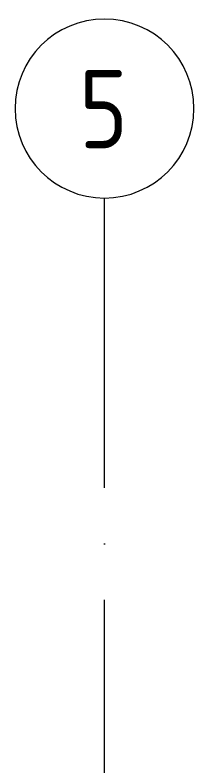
# Model space of a CAD drawing. Header units: millimetres. Extents: x -68946 to 690821, y -552984 to 293768.
# Drawn here: x 17350 to 18150, y 58664 to 62020 of the extents above; entities that cross this region are included whole.
import ezdxf

# ---------------------------------------------------------------- set-up
doc = ezdxf.new("R2010")
doc.units = ezdxf.units.MM
doc.linetypes.add('ADSK_Линия сетки', pattern=[2500, 2000, -250, 0, -250])
doc.layers.add('S-GRID-____-IDEN', color=250, linetype='Continuous', lineweight=9)
doc.layers.add('S-GRID-____-OTLN', color=250, linetype='Continuous', lineweight=9)
doc.styles.add('GOST Common', font='', dxfattribs={"width": 0.9, "height": 350})
doc.styles.get('GOST Common').set_extended_font_data('GOST Common')

# ---------------------------------------------------------------- blocks, each defined once
blk = doc.blocks.new('Ось сетки - Круг_Ø8 мм-39983606-Кладочный план на отм_ 0_000_ Секция 1_')
at = {"layer": 'S-GRID-____-IDEN'}
for start, end in [(360, 180), (180, 360)]:
    blk.add_arc((0, 0), 4, start, end, dxfattribs=at)

msp = doc.modelspace()

# ---------------------------------------------------------------- linework, layer by layer
at = {"layer": 'S-GRID-____-OTLN', "linetype": 'ADSK_Линия сетки'}
msp.add_line((17750, 39906.0281), (17750, 61202.0051), dxfattribs=at)

# ---------------------------------------------------------------- block references
at = {"layer": 'S-GRID-____-IDEN', "xscale": 99.99999999999993, "yscale": 99.99999999999993, "zscale": 99.99999999999993}
msp.add_blockref('Ось сетки - Круг_Ø8 мм-39983606-Кладочный план на отм_ 0_000_ Секция 1_', (17750, 61602.0051), dxfattribs=at)

# ---------------------------------------------------------------- texts
at = {"layer": 'S-GRID-____-IDEN', "color": 18, "true_color": 0x000000, "insert": (17636.2193, 61774.5385), "char_height": 350, "width": 274.177125, "attachment_point": 1, "style": 'GOST Common'}
msp.add_mtext('\\fGOST Common|b0|i0|c204|p34|;\\W.9;5', dxfattribs=at)

doc.saveas('drawing.dxf')
